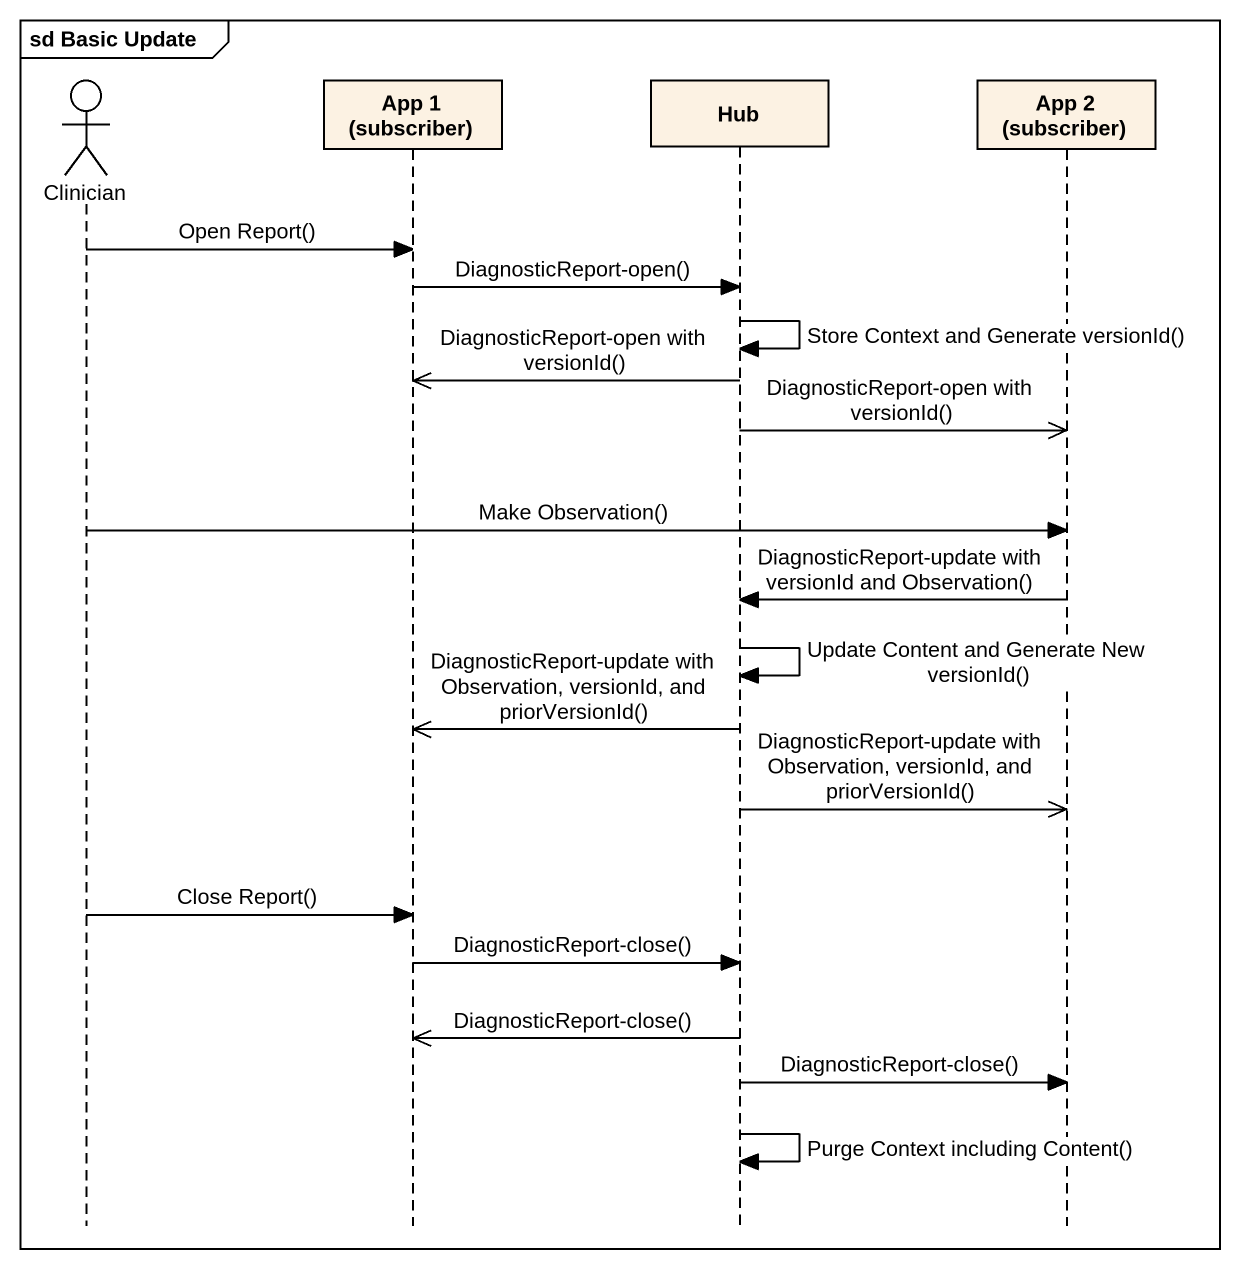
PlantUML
@startuml
mainframe sd Basic Update
hide footbox
actor Clinician
participant "App 1 (subscriber)" as App_1_subscriber
participant Hub
participant "App 2 (subscriber)" as App_2_subscriber

Clinician -> App_1_subscriber : Open Report()
App_1_subscriber -> Hub : DiagnosticReport-open()
Hub -> Hub : Store Context and Generate versionId()
Hub ->> App_1_subscriber : DiagnosticReport-open with versionId()
Hub ->> App_2_subscriber : DiagnosticReport-open with versionId()
Clinician -> App_2_subscriber : Make Observation()
App_2_subscriber -> Hub : DiagnosticReport-update with versionId and Observation()
Hub -> Hub : Update Content and Generate New versionId()
Hub ->> App_1_subscriber : DiagnosticReport-update with Observation, versionId, and priorVersionId()
Hub ->> App_2_subscriber : DiagnosticReport-update with Observation, versionId, and priorVersionId()
Clinician -> App_1_subscriber : Close Report()
App_1_subscriber -> Hub : DiagnosticReport-close()
Hub ->> App_1_subscriber : DiagnosticReport-close()
Hub -> App_2_subscriber : DiagnosticReport-close()
Hub -> Hub : Purge Context including Content()
@enduml
